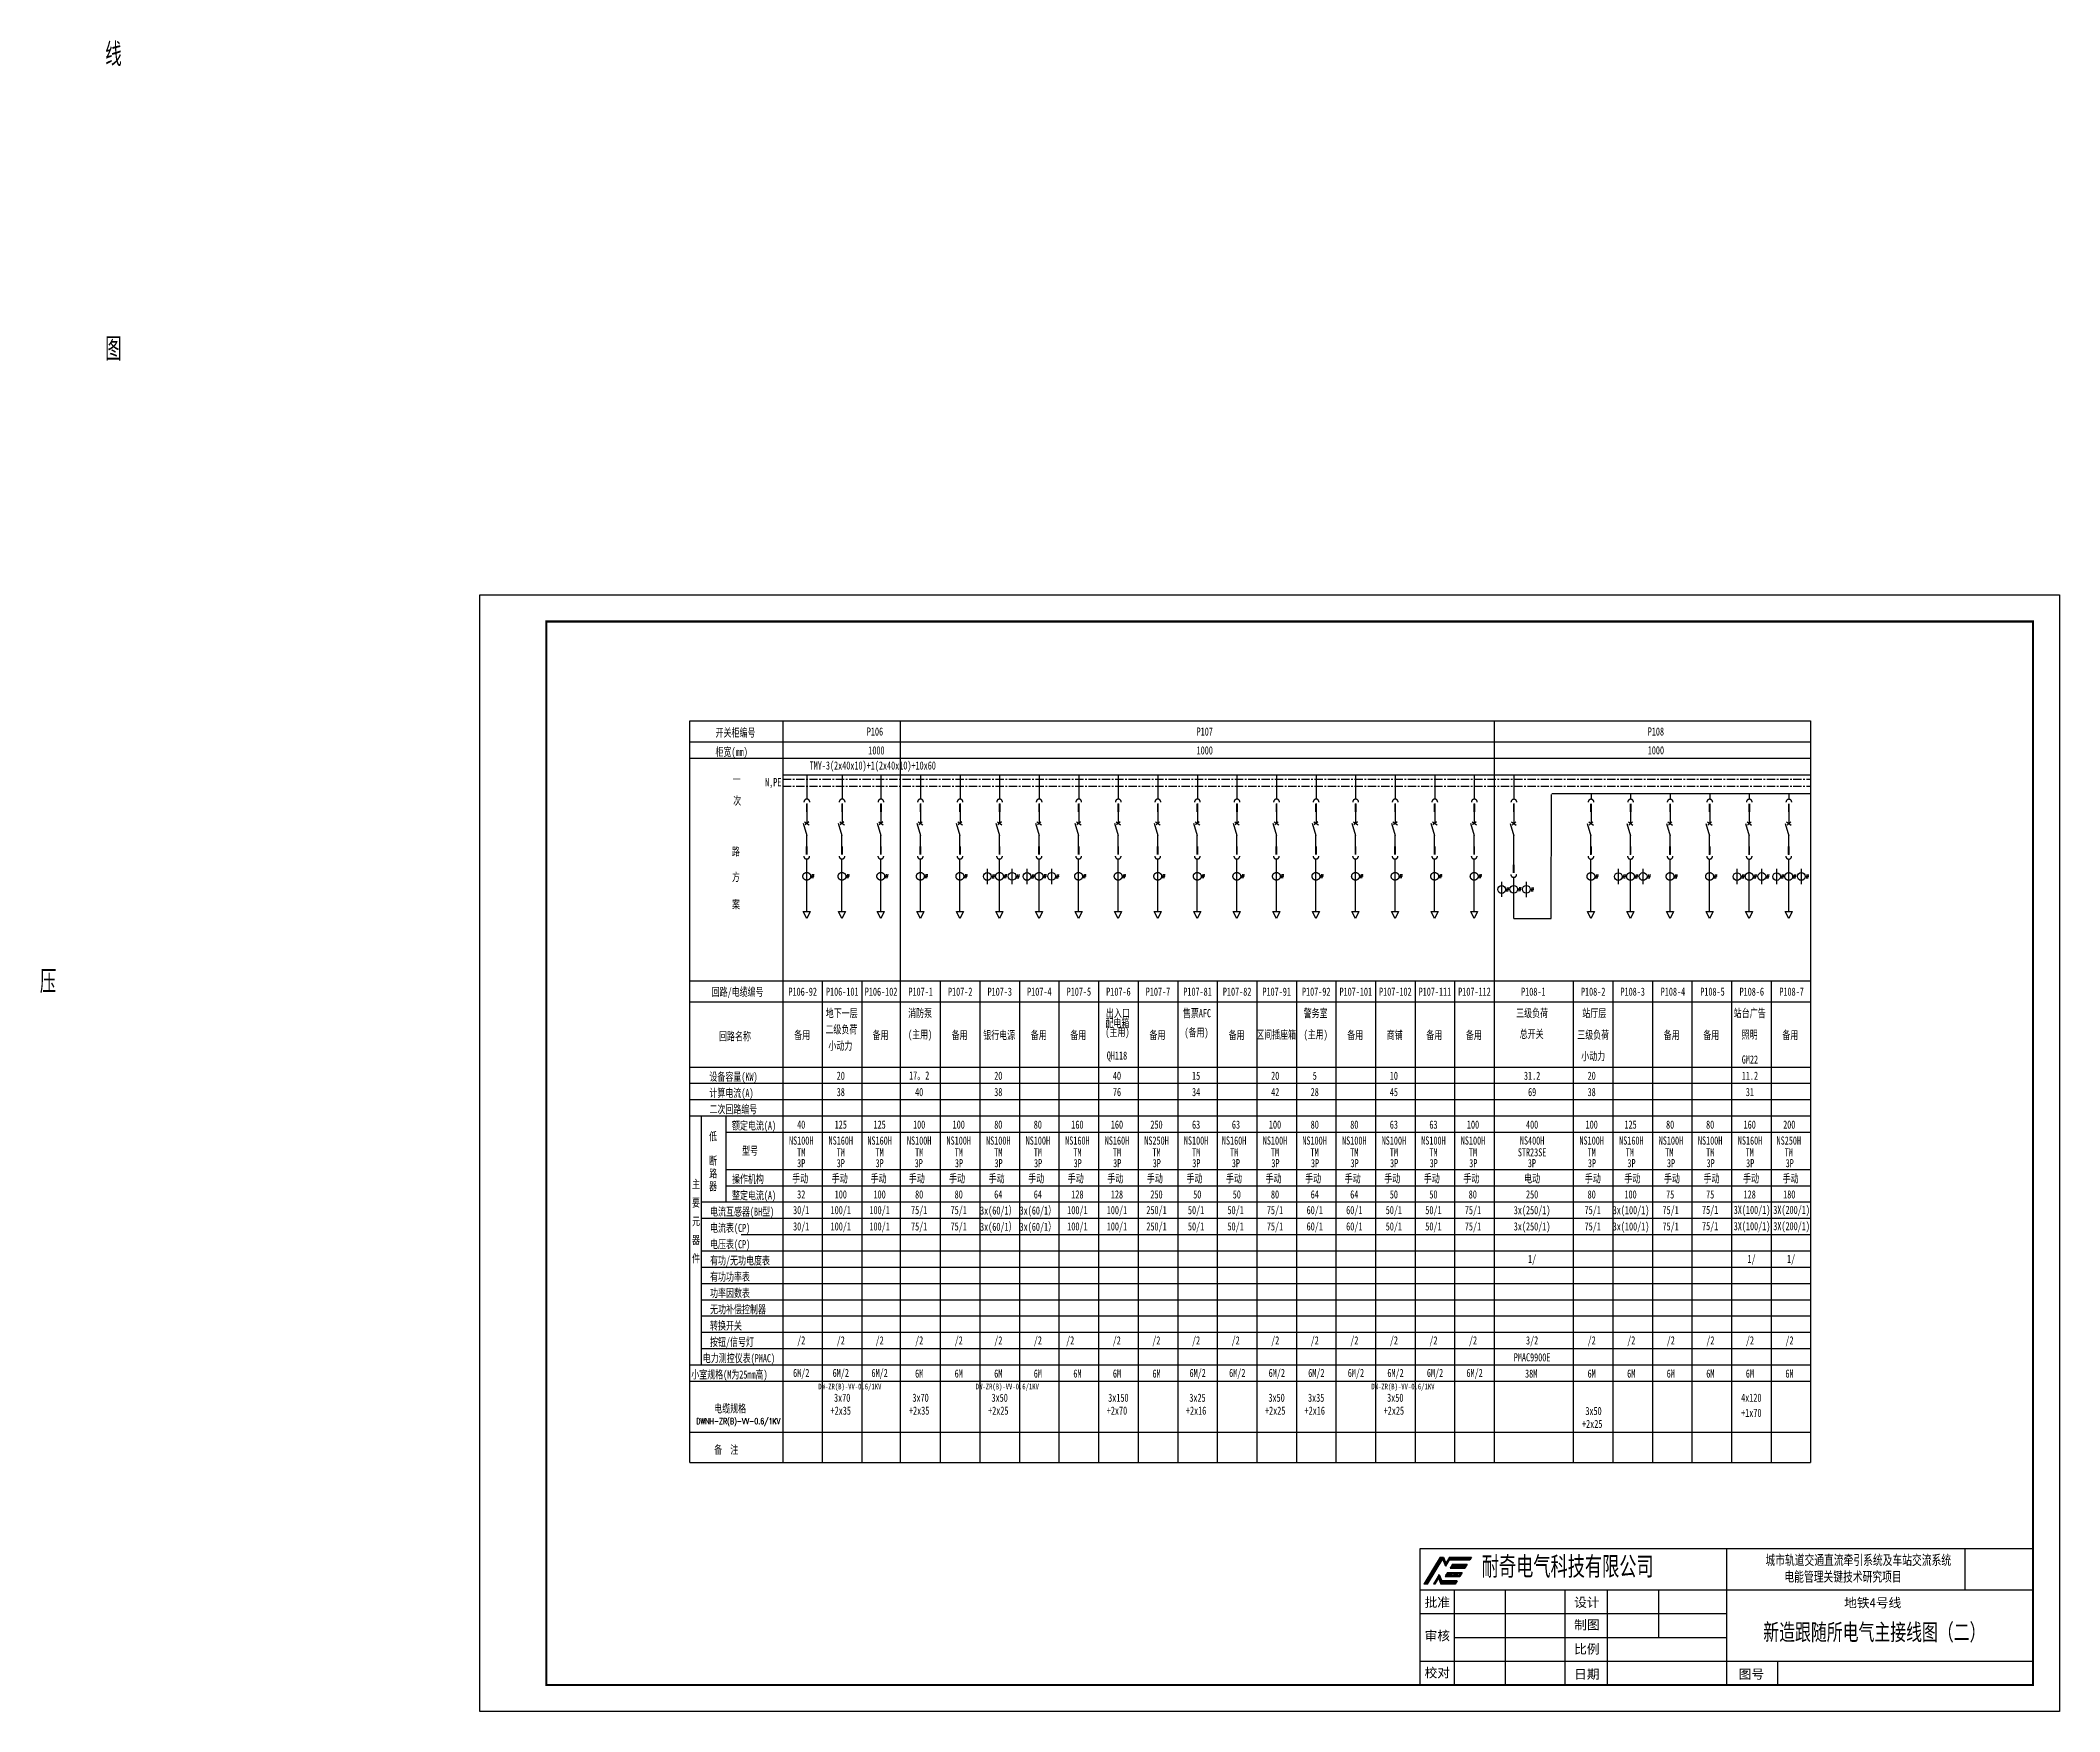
# Model space of a CAD drawing. Extents: x 685927 to 716298, y -134938 to -109796.
import ezdxf
from ezdxf.enums import TextEntityAlignment as Align

# ---------------------------------------------------------------- set-up
doc = ezdxf.new("R2010")
doc.units = 0
doc.header["$LTSCALE"] = 100
doc.header["$MEASUREMENT"] = 0
for name, pattern in [('ACAD_ISO03W100', [30, 12, -18]), ('CENTER', [2, 1.25, -0.25, 0.25, -0.25]), ('CONTINOUS', [2.5, 1.25, 0.25, 0.25, 0.25, 0.25, 0.25])]:
    doc.linetypes.add(name, pattern=pattern)
doc.layers.get('0').update_dxf_attribs({"color": 3, "linetype": 'CONTINUOUS'})
for name, color, linetype in [('01', 7, 'CONTINUOUS'), ('02', 1, 'CONTINUOUS'), ('1', 7, 'ACAD_ISO03W100'), ('11', 1, 'CONTINUOUS'), ('图框', 4, 'CONTINUOUS'), ('文字', 7, 'CONTINUOUS'), ('标注', 7, 'CONTINUOUS'), ('预埋件', 7, 'CONTINUOUS')]:
    doc.layers.add(name, color=color, linetype=linetype)
doc.styles.add('FSDBHZ', font='TXT.SHX', dxfattribs={"width": 0.707, "bigfont": 'HZFS.SHX'})
doc.styles.add('HT', font='simhei.ttf')
doc.styles.get("Standard").update_dxf_attribs({"font": 'COMPLEX', "width": 0.666667, "bigfont": 'DXT'})
doc.styles.add('WEN', font='', dxfattribs={"width": 0.7})
doc.styles.get('WEN').set_extended_font_data('SimSun')
pattern_1 = [(45, (965297.757, -248823.082), (-26.60573, 26.60573), [])]

# ---------------------------------------------------------------- blocks, each defined once
blk = doc.blocks.new('A$C2CEF627B')
at = {"layer": '11', "style": 'FSDBHZ', "width": 0.65}
blk.add_text('DWNH-ZR(B)-VV-0.6/1KV', height=250, dxfattribs=at).set_placement((1639, 125), align=Align.MIDDLE)
blk = doc.blocks.new('图框')
at = {"layer": '图框'}
h = blk.add_hatch(dxfattribs=at)
h.set_pattern_fill('ANSI31', color=5, scale=11.850767)
h.set_pattern_definition(pattern_1)
h.paths.add_polyline_path([(1013864, -235026), (1013937, -234905), (1013353, -234905), (1013257, -234665), (1013039, -235026), (1013091, -235026), (1013227, -234800), (1013318, -235026)], flags=17)
h.paths.add_polyline_path([(1012684, -235026), (1012807, -235026), (1013380, -234075), (1013493, -234358), (1013636, -234122), (1014409, -234122), (1014474, -234014), (1013649, -234014), (1013511, -234242), (1013420, -234014), (1013294, -234014)])
h = blk.add_hatch(dxfattribs=at)
h.set_pattern_fill('ANSI31', color=256, scale=11.850767)
h.set_pattern_definition(pattern_1)
h.paths.add_polyline_path([(1014312, -234282), (1013758, -234282), (1013666, -234434), (1014220, -234434)])
h.paths.add_polyline_path([(1014121, -234599), (1013567, -234599), (1013483, -234738), (1014037, -234738)])
h = blk.add_hatch(dxfattribs=at)
h.set_pattern_fill('ANSI31', color=3, scale=11.850767)
h.set_pattern_definition(pattern_1)
h.paths.add_polyline_path([(1013758, -234282), (1013666, -234434), (1014220, -234434), (1014312, -234282)])
h.paths.add_polyline_path([(1013567, -234599), (1013483, -234738), (1014037, -234738), (1014121, -234599)])
for p, q in [((1012536, -233704), (1012536, -238826)), ((1024062, -233704), (1024062, -238826)), ((1033026, -233704), (1033026, -235240)), ((1035587, -238826), (1035587, -233704)), ((1013294, -234014), (1012684, -235026)), ((1013380, -234075), (1012807, -235026)), ((1013294, -234014), (1013417, -234014)), ((1013380, -234075), (1013493, -234358)), ((1013420, -234014), (1013511, -234242)), ((1013567, -234599), (1013483, -234738)), ((1013636, -234122), (1013493, -234358)), ((1013649, -234014), (1013511, -234242)), ((1013567, -234599), (1014121, -234599)), ((1013636, -234122), (1014409, -234122)), ((1013649, -234014), (1014474, -234014)), ((1013758, -234282), (1013666, -234434)), ((1013666, -234434), (1014220, -234434)), ((1013758, -234282), (1014312, -234282)), ((1014121, -234599), (1014037, -234738)), ((1014312, -234282), (1014220, -234434)), ((1014474, -234014), (1014409, -234122)), ((1012536, -235240), (1024062, -235240)), ((1012807, -235026), (1012684, -235026)), ((1013257, -234665), (1013039, -235026)), ((1013091, -235026), (1013039, -235026)), ((1013227, -234800), (1013091, -235026)), ((1013227, -234800), (1013318, -235026)), ((1013257, -234665), (1013353, -234905)), ((1013864, -235026), (1013318, -235026)), ((1013937, -234905), (1013353, -234905)), ((1013483, -234738), (1014037, -234738)), ((1013817, -235240), (1013817, -238826)), ((1013937, -234905), (1013864, -235026)), ((1015737, -235240), (1015737, -238826)), ((1017985, -235240), (1017985, -237033)), ((1019579, -235240), (1019579, -238826)), ((1021500, -235240), (1021500, -237033)), ((1024062, -235240), (1035587, -235240)), ((1012536, -236137), (1024062, -236137)), ((1013817, -237033), (1024062, -237033)), ((1024062, -237033), (1024062, -237033)), ((1012536, -237930), (1024062, -237930)), ((1024062, -237930), (1035587, -237930)), ((1025982, -237930), (1025982, -238826)), ((1012536, -238826), (1035587, -238826))]:
    blk.add_line(p, q, dxfattribs=at)
at = {"layer": '图框', "lineweight": 30}
for p, q in [((1035587, -233704), (1012536, -233704)), ((1012536, -233704), (1012536, -238826))]:
    blk.add_line(p, q, dxfattribs=at)
at = {"layer": '图框', "linetype": 'CONTINOUS'}
for p, q in [((1017985, -237033), (1017985, -238826)), ((1021500, -238826), (1021500, -238826))]:
    blk.add_line(p, q, dxfattribs=at)
at = {"layer": '图框', "color": 0, "ltscale": 0.2, "style": 'HT'}
for s, p in [('批准', (1012711, -235889)), ('设计', (1018334, -235889)), ('地铁4号线', (1028485, -235907)), ('审核', (1012711, -237145)), ('制图', (1018334, -236736)), ('比例', (1018334, -237647)), ('校对', (1012711, -238539)), ('日期', (1018334, -238589)), ('图号', (1024520, -238589))]:
    blk.add_text(s, height=350, dxfattribs=at).set_placement(p)
at = {"layer": '图框', "color": 0, "insert": (1014858, -234002), "char_height": 711.05, "attachment_point": 1}
blk.add_mtext_dynamic_manual_height_columns('{\\fSimSun|b0|i0|c134|p2;耐奇电气科技有限公司}', width=8427.24, gutter_width=12.5, heights=[0], dxfattribs=at)

msp = doc.modelspace()

# ---------------------------------------------------------------- linework, layer by layer
at = {"const_width": 18.3, "elevation": -898}
for points in [[(712553, -120848), (697093, -120848)], [(708656, -121129), (712553, -121129)]]:
    msp.add_lwpolyline(points, dxfattribs=at)
at = {"layer": '01'}
for p, q in [((695696, -131191), (695696, -120035)), ((695696, -120035), (712553, -120035)), ((697093, -120035), (697093, -131191)), ((698857, -120035), (698857, -131191)), ((707793, -120035), (707793, -131191)), ((707793, -120035), (707793, -131191)), ((712553, -120035), (712553, -131191)), ((695696, -131191), (712553, -131191))]:
    msp.add_line(p, q, dxfattribs=at)
at = {"layer": '01', "color": 3, "linetype": 'CENTER'}
for p, q in [((697093, -120911, -898), (712553, -120911, -898)), ((697093, -121016, -898), (712553, -121016, -898))]:
    msp.add_line(p, q, dxfattribs=at)
at = {"layer": '02'}
for p, q in [((695696, -120350), (712553, -120350)), ((695696, -120595), (712553, -120595)), ((700172, -122488, -898), (700172, -122257, -898)), ((700283, -122373, -898), (700229, -122373, -898)), ((700254, -122344, -898), (700241, -122404, -898)), ((700274, -122344, -898), (700261, -122404, -898)), ((700545, -122488, -898), (700545, -122258, -898)), ((700656, -122374, -898), (700601, -122374, -898)), ((700626, -122345, -898), (700613, -122404, -898)), ((700647, -122345, -898), (700633, -122404, -898)), ((700767, -122488, -898), (700767, -122257, -898)), ((700878, -122373, -898), (700824, -122373, -898)), ((700849, -122344, -898), (700836, -122404, -898)), ((700869, -122344, -898), (700856, -122404, -898)), ((701140, -122488, -898), (701140, -122258, -898)), ((701251, -122374, -898), (701196, -122374, -898)), ((701221, -122345, -898), (701208, -122404, -898)), ((701242, -122345, -898), (701228, -122404, -898)), ((709663, -122490, -1796), (709663, -122259, -1796)), ((709774, -122375, -1796), (709719, -122375, -1796)), ((709745, -122346, -1796), (709731, -122406, -1796)), ((709765, -122346, -1796), (709752, -122406, -1796)), ((710035, -122490, -1796), (710035, -122259, -1796)), ((710147, -122375, -1796), (710092, -122375, -1796)), ((710117, -122346, -1796), (710104, -122406, -1796)), ((710138, -122346, -1796), (710124, -122406, -1796)), ((711448, -122490, -1796), (711448, -122259, -1796)), ((711559, -122375, -1796), (711504, -122375, -1796)), ((711530, -122346, -1796), (711516, -122406, -1796)), ((711550, -122346, -1796), (711537, -122406, -1796)), ((711820, -122490, -1796), (711820, -122259, -1796)), ((711932, -122375, -1796), (711877, -122375, -1796)), ((711902, -122346, -1796), (711889, -122406, -1796)), ((711923, -122346, -1796), (711909, -122406, -1796)), ((712043, -122490, -1796), (712043, -122259, -1796)), ((712154, -122375, -1796), (712099, -122375, -1796)), ((712125, -122346, -1796), (712111, -122406, -1796)), ((712145, -122346, -1796), (712132, -122406, -1796)), ((712415, -122490, -1796), (712415, -122259, -1796)), ((712527, -122375, -1796), (712472, -122375, -1796)), ((712497, -122346, -1796), (712484, -122406, -1796)), ((712518, -122346, -1796), (712504, -122406, -1796)), ((700172, -122488, -898), (700172, -122431, -898)), ((700767, -122488, -898), (700767, -122431, -898)), ((707907, -122683, -1796), (707907, -122453, -1796)), ((708019, -122569, -1796), (707964, -122569, -1796)), ((707989, -122539, -1796), (707976, -122599, -1796)), ((708009, -122539, -1796), (707996, -122599, -1796)), ((708201, -122566, -1796), (708146, -122566, -1796)), ((708172, -122536, -1796), (708158, -122596, -1796)), ((708192, -122536, -1796), (708179, -122596, -1796)), ((708280, -122684, -1796), (708280, -122453, -1796)), ((708391, -122569, -1796), (708336, -122569, -1796)), ((708361, -122540, -1796), (708348, -122599, -1796)), ((708382, -122540, -1796), (708369, -122599, -1796)), ((695696, -123946), (712553, -123946)), ((697688, -123946), (697688, -131191)), ((698283, -123946), (698283, -131191)), ((699463, -123946), (699463, -131191)), ((700058, -123946), (700058, -131191)), ((700653, -123946), (700653, -131191)), ((701248, -123946), (701248, -131191)), ((701843, -123946), (701843, -131191)), ((702438, -123946), (702438, -131191)), ((703033, -123946), (703033, -131191)), ((703628, -123946), (703628, -131191)), ((704223, -123946), (704223, -131191)), ((704818, -123946), (704818, -131191)), ((705413, -123946), (705413, -131191)), ((706008, -123946), (706008, -131191)), ((706603, -123946), (706603, -131191)), ((707198, -123946), (707198, -131191)), ((708983, -123946), (708983, -131191)), ((709578, -123946), (709578, -131191)), ((710173, -123946), (710173, -131191)), ((710768, -123946), (710768, -131191)), ((711363, -123946), (711363, -131191)), ((711958, -123946), (711958, -131191)), ((695696, -124261), (712553, -124261)), ((695696, -125241), (712553, -125241)), ((695696, -125486), (712553, -125486)), ((695696, -125731), (712553, -125731)), ((695696, -125976), (712553, -125976)), ((696238, -126221), (712553, -126221)), ((696238, -126781), (712553, -126781)), ((696238, -127026), (712553, -127026)), ((695871, -127271), (712553, -127271)), ((695871, -127516), (712553, -127516)), ((696466, -127761), (712553, -127761)), ((695871, -128006), (712553, -128006)), ((695871, -128251), (712553, -128251)), ((695871, -128496), (712553, -128496)), ((695871, -128741), (712553, -128741)), ((695871, -128986), (712553, -128986)), ((695871, -129231), (712553, -129231)), ((695871, -129476), (712553, -129476)), ((695696, -129721), (712553, -129721)), ((695696, -129966), (712553, -129966)), ((695696, -130736), (712553, -130736))]:
    msp.add_line(p, q, dxfattribs=at)
at = {"layer": '02', "color": 1}
msp.add_line((708088, -123007, -897), (708653, -123007, -795), dxfattribs=at)
at = {"layer": '02'}
for centre in [(700171, -122374, -898), (700543, -122372, -898), (700766, -122374, -898), (701138, -122372, -898), (709661, -122376, -1796), (710034, -122374, -1796), (711446, -122376, -1796), (711819, -122374, -1796), (712041, -122376, -1796), (712414, -122374, -1796), (707906, -122570, -1796), (708088, -122567, -1796), (708278, -122567, -1796)]:
    msp.add_circle(centre, 58.2, dxfattribs=at)
at = {"layer": '1'}
for p, q in [((697456, -120839), (697456, -121212)), ((697986, -120839), (697986, -121212)), ((698570, -120839), (698570, -121212)), ((699165, -120839), (699165, -121212)), ((699760, -120839), (699760, -121212)), ((700355, -120839), (700355, -121212)), ((700950, -120839), (700950, -121212)), ((701545, -120839), (701545, -121212)), ((702140, -120839), (702140, -121212)), ((702735, -120839), (702735, -121212)), ((703330, -120839), (703330, -121212)), ((703925, -120839), (703925, -121212)), ((704520, -120839), (704520, -121212)), ((705115, -120839), (705115, -121212)), ((705710, -120839), (705710, -121212)), ((706305, -120839), (706305, -121212)), ((706900, -120839), (706900, -121212)), ((707495, -120839), (707495, -121212)), ((708090, -120841, -898), (708090, -121213, -898)), ((709251, -121129, -898), (709251, -121213, -898)), ((709846, -121129, -898), (709846, -121213, -898)), ((710441, -121129, -898), (710441, -121213, -898)), ((711036, -121129, -898), (711036, -121213, -898)), ((711631, -121129, -898), (711631, -121213, -898)), ((712226, -121129, -898), (712226, -121213, -898)), ((697456, -121277), (697456, -121387)), ((697456, -121328), (697456, -121575)), ((697456, -121328), (697456, -121575)), ((697986, -121277), (697986, -121387)), ((697986, -121328), (697986, -121575)), ((697986, -121328), (697986, -121575)), ((698570, -121277), (698570, -121387)), ((698570, -121328), (698570, -121575)), ((698570, -121328), (698570, -121575)), ((699165, -121277), (699165, -121387)), ((699165, -121328), (699165, -121575)), ((699165, -121328), (699165, -121575)), ((699760, -121277), (699760, -121387)), ((699760, -121328), (699760, -121575)), ((699760, -121328), (699760, -121575)), ((700355, -121277), (700355, -121387)), ((700355, -121328), (700355, -121575)), ((700355, -121328), (700355, -121575)), ((700950, -121277), (700950, -121387)), ((700950, -121328), (700950, -121575)), ((700950, -121328), (700950, -121575)), ((701545, -121277), (701545, -121387)), ((701545, -121328), (701545, -121575)), ((701545, -121328), (701545, -121575)), ((702140, -121277), (702140, -121387)), ((702140, -121328), (702140, -121575)), ((702140, -121328), (702140, -121575)), ((702735, -121277), (702735, -121387)), ((702735, -121328), (702735, -121575)), ((702735, -121328), (702735, -121575)), ((703330, -121277), (703330, -121387)), ((703330, -121328), (703330, -121575)), ((703330, -121328), (703330, -121575)), ((703925, -121277), (703925, -121387)), ((703925, -121328), (703925, -121575)), ((703925, -121328), (703925, -121575)), ((704520, -121277), (704520, -121387)), ((704520, -121328), (704520, -121575)), ((704520, -121328), (704520, -121575)), ((705115, -121277), (705115, -121387)), ((705115, -121328), (705115, -121575)), ((705115, -121328), (705115, -121575)), ((705710, -121277), (705710, -121387)), ((705710, -121328), (705710, -121575)), ((705710, -121328), (705710, -121575)), ((706305, -121277), (706305, -121387)), ((706305, -121328), (706305, -121575)), ((706305, -121328), (706305, -121575)), ((706900, -121277), (706900, -121387)), ((706900, -121328), (706900, -121575)), ((706900, -121328), (706900, -121575)), ((707495, -121277), (707495, -121387)), ((707495, -121328), (707495, -121575)), ((707495, -121328), (707495, -121575)), ((708090, -121279, -898), (708090, -121388, -898)), ((708090, -121330, -898), (708090, -121577, -898)), ((708090, -121330, -898), (708090, -121577, -898)), ((709251, -121330, -898), (709251, -121577, -898)), ((709251, -121330, -898), (709251, -121577, -898)), ((709846, -121330, -898), (709846, -121577, -898)), ((709846, -121330, -898), (709846, -121577, -898)), ((710441, -121330, -898), (710441, -121577, -898)), ((710441, -121330, -898), (710441, -121577, -898)), ((711036, -121330, -898), (711036, -121577, -898)), ((711036, -121330, -898), (711036, -121577, -898)), ((711631, -121330, -898), (711631, -121577, -898)), ((711631, -121330, -898), (711631, -121577, -898)), ((712226, -121330, -898), (712226, -121577, -898)), ((712226, -121330, -898), (712226, -121577, -898)), ((697399, -121574), (697454, -121760)), ((697422, -121552), (697490, -121599)), ((697483, -121552), (697429, -121599)), ((697454, -122024), (697454, -121760)), ((697929, -121574), (697984, -121760)), ((697952, -121552), (698020, -121599)), ((698013, -121552), (697959, -121599)), ((697984, -122024), (697984, -121760)), ((698513, -121574), (698568, -121760)), ((698536, -121552), (698605, -121599)), ((698597, -121552), (698543, -121599)), ((698568, -122024), (698568, -121760)), ((699108, -121574), (699163, -121760)), ((699131, -121552), (699200, -121599)), ((699192, -121552), (699138, -121599)), ((699163, -122024), (699163, -121760)), ((699703, -121574), (699758, -121760)), ((699726, -121552), (699795, -121599)), ((699787, -121552), (699733, -121599)), ((699758, -122024), (699758, -121760)), ((700298, -121574), (700353, -121760)), ((700321, -121552), (700390, -121599)), ((700382, -121552), (700328, -121599)), ((700353, -122024), (700353, -121760)), ((700893, -121574), (700948, -121760)), ((700916, -121552), (700985, -121599)), ((700977, -121552), (700923, -121599)), ((700948, -122024), (700948, -121760)), ((701488, -121574), (701543, -121760)), ((701511, -121552), (701580, -121599)), ((701572, -121552), (701518, -121599)), ((701543, -122024), (701543, -121760)), ((702083, -121574), (702138, -121760)), ((702106, -121552), (702175, -121599)), ((702167, -121552), (702113, -121599)), ((702138, -122024), (702138, -121760)), ((702678, -121574), (702733, -121760)), ((702701, -121552), (702770, -121599)), ((702762, -121552), (702708, -121599)), ((702733, -122024), (702733, -121760)), ((703273, -121574), (703328, -121760)), ((703296, -121552), (703365, -121599)), ((703357, -121552), (703303, -121599)), ((703328, -122024), (703328, -121760)), ((703868, -121574), (703923, -121760)), ((703891, -121552), (703960, -121599)), ((703952, -121552), (703898, -121599)), ((703923, -122024), (703923, -121760)), ((704463, -121574), (704518, -121760)), ((704486, -121552), (704555, -121599)), ((704547, -121552), (704493, -121599)), ((704518, -122024), (704518, -121760)), ((705058, -121574), (705113, -121760)), ((705081, -121552), (705150, -121599)), ((705142, -121552), (705088, -121599)), ((705113, -122024), (705113, -121760)), ((705653, -121574), (705708, -121760)), ((705676, -121552), (705745, -121599)), ((705737, -121552), (705683, -121599)), ((705708, -122024), (705708, -121760)), ((706248, -121574), (706303, -121760)), ((706271, -121552), (706340, -121599)), ((706332, -121552), (706278, -121599)), ((706303, -122024), (706303, -121760)), ((706843, -121574), (706898, -121760)), ((706866, -121552), (706935, -121599)), ((706927, -121552), (706873, -121599)), ((706898, -122024), (706898, -121760)), ((707438, -121574), (707493, -121760)), ((707461, -121552), (707530, -121599)), ((707522, -121552), (707468, -121599)), ((707493, -122024), (707493, -121760)), ((708033, -121575, -898), (708088, -121762, -898)), ((708056, -121554, -898), (708125, -121601, -898)), ((708117, -121554, -898), (708063, -121601, -898)), ((708088, -122298, -898), (708088, -121762, -898)), ((709194, -121575, -898), (709249, -121762, -898)), ((709217, -121554, -898), (709285, -121601, -898)), ((709278, -121554, -898), (709224, -121601, -898)), ((709249, -122000, -898), (709249, -121762, -898)), ((709789, -121575, -898), (709844, -121762, -898)), ((709812, -121554, -898), (709880, -121601, -898)), ((709873, -121554, -898), (709819, -121601, -898)), ((709844, -122000, -898), (709844, -121762, -898)), ((710384, -121575, -898), (710439, -121762, -898)), ((710407, -121554, -898), (710475, -121601, -898)), ((710468, -121554, -898), (710414, -121601, -898)), ((710439, -122000, -898), (710439, -121762, -898)), ((710979, -121575, -898), (711034, -121762, -898)), ((711002, -121554, -898), (711070, -121601, -898)), ((711063, -121554, -898), (711009, -121601, -898)), ((711034, -122000, -898), (711034, -121762, -898)), ((711574, -121575, -898), (711629, -121762, -898)), ((711597, -121554, -898), (711665, -121601, -898)), ((711658, -121554, -898), (711604, -121601, -898)), ((711629, -122000, -898), (711629, -121762, -898)), ((712169, -121575, -898), (712224, -121762, -898)), ((712192, -121554, -898), (712260, -121601, -898)), ((712253, -121554, -898), (712199, -121601, -898)), ((712224, -122000, -898), (712224, -121762, -898)), ((697454, -122045), (697454, -121936)), ((697984, -122045), (697984, -121936)), ((698568, -122045), (698568, -121936)), ((699163, -122045), (699163, -121936)), ((699758, -122045), (699758, -121936)), ((700353, -122045), (700353, -121936)), ((700948, -122045), (700948, -121936)), ((701543, -122045), (701543, -121936)), ((702138, -122045), (702138, -121936)), ((702733, -122045), (702733, -121936)), ((703328, -122045), (703328, -121936)), ((703923, -122045), (703923, -121936)), ((704518, -122045), (704518, -121936)), ((705113, -122045), (705113, -121936)), ((705708, -122045), (705708, -121936)), ((706303, -122045), (706303, -121936)), ((706898, -122045), (706898, -121936)), ((707493, -122045), (707493, -121936)), ((709249, -122047, -898), (709249, -121937, -898)), ((709844, -122047, -898), (709844, -121937, -898)), ((710439, -122047, -898), (710439, -121937, -898)), ((711034, -122047, -898), (711034, -121937, -898)), ((711629, -122047, -898), (711629, -121937, -898)), ((712224, -122047, -898), (712224, -121937, -898)), ((697454, -122901), (697454, -122111)), ((697567, -122370), (697512, -122370)), ((697537, -122341), (697524, -122401)), ((697558, -122341), (697544, -122401)), ((697984, -122901), (697984, -122111)), ((698097, -122370), (698042, -122370)), ((698067, -122341), (698054, -122401)), ((698088, -122341), (698074, -122401)), ((698568, -122901), (698568, -122111)), ((698681, -122370), (698626, -122370)), ((698651, -122341), (698638, -122401)), ((698672, -122341), (698658, -122401)), ((699163, -122901), (699163, -122111)), ((699276, -122370), (699221, -122370)), ((699246, -122341), (699233, -122401)), ((699267, -122341), (699253, -122401)), ((699758, -122901), (699758, -122111)), ((699871, -122370), (699816, -122370)), ((699841, -122341), (699828, -122401)), ((699862, -122341), (699848, -122401)), ((700353, -122901), (700353, -122111)), ((700466, -122370), (700411, -122370)), ((700436, -122341), (700423, -122401)), ((700457, -122341), (700443, -122401)), ((700948, -122901), (700948, -122111)), ((701061, -122370), (701006, -122370)), ((701031, -122341), (701018, -122401)), ((701052, -122341), (701038, -122401)), ((701543, -122901), (701543, -122111)), ((701656, -122370), (701601, -122370)), ((701626, -122341), (701613, -122401)), ((701647, -122341), (701633, -122401)), ((702138, -122901), (702138, -122111)), ((702251, -122370), (702196, -122370)), ((702221, -122341), (702208, -122401)), ((702242, -122341), (702228, -122401)), ((702733, -122901), (702733, -122111)), ((702846, -122370), (702791, -122370)), ((702816, -122341), (702803, -122401)), ((702837, -122341), (702823, -122401)), ((703328, -122901), (703328, -122111)), ((703441, -122370), (703386, -122370)), ((703411, -122341), (703398, -122401)), ((703432, -122341), (703418, -122401)), ((703923, -122901), (703923, -122111)), ((704036, -122370), (703981, -122370)), ((704006, -122341), (703993, -122401)), ((704027, -122341), (704013, -122401)), ((704518, -122901), (704518, -122111)), ((704631, -122370), (704576, -122370)), ((704601, -122341), (704588, -122401)), ((704622, -122341), (704608, -122401)), ((705113, -122901), (705113, -122111)), ((705226, -122370), (705171, -122370)), ((705196, -122341), (705183, -122401)), ((705217, -122341), (705203, -122401)), ((705708, -122901), (705708, -122111)), ((705821, -122370), (705766, -122370)), ((705791, -122341), (705778, -122401)), ((705812, -122341), (705798, -122401)), ((706303, -122901), (706303, -122111)), ((706416, -122370), (706361, -122370)), ((706386, -122341), (706373, -122401)), ((706407, -122341), (706393, -122401)), ((706898, -122901), (706898, -122111)), ((707011, -122370), (706956, -122370)), ((706981, -122341), (706968, -122401)), ((707002, -122341), (706988, -122401)), ((707493, -122901), (707493, -122111)), ((707606, -122370), (707551, -122370)), ((707576, -122341), (707563, -122401)), ((707597, -122341), (707583, -122401)), ((708088, -122292, -898), (708088, -122112, -898)), ((708088, -122321, -898), (708088, -122212, -898)), ((708088, -122903, -898), (708088, -122387, -898)), ((708088, -123007, -898), (708088, -122387, -898)), ((709249, -122903, -898), (709249, -122112, -898)), ((709362, -122372, -898), (709307, -122372, -898)), ((709332, -122343, -898), (709319, -122403, -898)), ((709353, -122343, -898), (709339, -122403, -898)), ((709844, -122903, -898), (709844, -122112, -898)), ((709957, -122372, -898), (709902, -122372, -898)), ((709927, -122343, -898), (709914, -122403, -898)), ((709948, -122343, -898), (709934, -122403, -898)), ((710439, -122903, -898), (710439, -122112, -898)), ((710552, -122372, -898), (710497, -122372, -898)), ((710522, -122343, -898), (710509, -122403, -898)), ((710543, -122343, -898), (710529, -122403, -898)), ((711034, -122903, -898), (711034, -122112, -898)), ((711147, -122372, -898), (711092, -122372, -898)), ((711117, -122343, -898), (711104, -122403, -898)), ((711138, -122343, -898), (711124, -122403, -898)), ((711629, -122903, -898), (711629, -122112, -898)), ((711742, -122372, -898), (711687, -122372, -898)), ((711712, -122343, -898), (711699, -122403, -898)), ((711733, -122343, -898), (711719, -122403, -898)), ((712224, -122903, -898), (712224, -122112, -898)), ((712337, -122372, -898), (712282, -122372, -898)), ((712307, -122343, -898), (712294, -122403, -898)), ((712328, -122343, -898), (712314, -122403, -898)), ((697401, -122901), (697506, -122901)), ((697454, -123006), (697401, -122901)), ((697506, -122901), (697454, -123006)), ((697984, -123006), (697931, -122901)), ((697931, -122901), (698036, -122901)), ((698036, -122901), (697984, -123006)), ((698568, -123006), (698515, -122901)), ((698515, -122901), (698620, -122901)), ((698620, -122901), (698568, -123006)), ((699110, -122901), (699215, -122901)), ((699163, -123006), (699110, -122901)), ((699215, -122901), (699163, -123006)), ((699758, -123006), (699705, -122901)), ((699705, -122901), (699810, -122901)), ((699810, -122901), (699758, -123006)), ((700300, -122901), (700405, -122901)), ((700353, -123006), (700300, -122901)), ((700405, -122901), (700353, -123006)), ((700948, -123006), (700895, -122901)), ((700895, -122901), (701000, -122901)), ((701000, -122901), (700948, -123006)), ((701543, -123006), (701490, -122901)), ((701490, -122901), (701595, -122901)), ((701595, -122901), (701543, -123006)), ((702138, -123006), (702085, -122901)), ((702085, -122901), (702190, -122901)), ((702190, -122901), (702138, -123006)), ((702733, -123006), (702680, -122901)), ((702680, -122901), (702785, -122901)), ((702785, -122901), (702733, -123006)), ((703328, -123006), (703275, -122901)), ((703275, -122901), (703380, -122901)), ((703380, -122901), (703328, -123006)), ((703923, -123006), (703870, -122901)), ((703870, -122901), (703975, -122901)), ((703975, -122901), (703923, -123006)), ((704518, -123006), (704465, -122901)), ((704465, -122901), (704570, -122901)), ((704570, -122901), (704518, -123006)), ((705113, -123006), (705060, -122901)), ((705060, -122901), (705165, -122901)), ((705165, -122901), (705113, -123006)), ((705708, -123006), (705655, -122901)), ((705655, -122901), (705760, -122901)), ((705760, -122901), (705708, -123006)), ((706303, -123006), (706250, -122901)), ((706250, -122901), (706355, -122901)), ((706355, -122901), (706303, -123006)), ((706898, -123006), (706845, -122901)), ((706845, -122901), (706950, -122901)), ((706950, -122901), (706898, -123006)), ((707493, -123006), (707440, -122901)), ((707440, -122901), (707545, -122901)), ((707545, -122901), (707493, -123006)), ((709196, -122903, -898), (709301, -122903, -898)), ((709249, -123007, -898), (709196, -122903, -898)), ((709301, -122903, -898), (709249, -123007, -898)), ((709791, -122903, -898), (709896, -122903, -898)), ((709844, -123007, -898), (709791, -122903, -898)), ((709896, -122903, -898), (709844, -123007, -898)), ((710439, -123007, -898), (710386, -122903, -898)), ((710386, -122903, -898), (710491, -122903, -898)), ((710491, -122903, -898), (710439, -123007, -898)), ((711034, -123007, -898), (710981, -122903, -898)), ((710981, -122903, -898), (711086, -122903, -898)), ((711086, -122903, -898), (711034, -123007, -898)), ((711576, -122903, -898), (711681, -122903, -898)), ((711629, -123007, -898), (711576, -122903, -898)), ((711681, -122903, -898), (711629, -123007, -898)), ((712171, -122903, -898), (712276, -122903, -898)), ((712224, -123007, -898), (712171, -122903, -898)), ((712276, -122903, -898), (712224, -123007, -898))]:
    msp.add_line(p, q, dxfattribs=at)
at = {"layer": '1', "linetype": 'Continuous'}
msp.add_line((708653, -123007, -898), (708656, -121143, -898), dxfattribs=at)
at = {"layer": '1', "const_width": 28.3}
for points in [[(697456, -121277), (697456, -121403)], [(697986, -121277), (697986, -121403)], [(698570, -121277), (698570, -121403)], [(699165, -121277), (699165, -121403)], [(699760, -121277), (699760, -121403)], [(700355, -121277), (700355, -121403)], [(700950, -121277), (700950, -121403)], [(701545, -121277), (701545, -121403)], [(702140, -121277), (702140, -121403)], [(702735, -121277), (702735, -121403)], [(703330, -121277), (703330, -121403)], [(703925, -121277), (703925, -121403)], [(704520, -121277), (704520, -121403)], [(705115, -121277), (705115, -121403)], [(705710, -121277), (705710, -121403)], [(706305, -121277), (706305, -121403)], [(706900, -121277), (706900, -121403)], [(707495, -121277), (707495, -121403)], [(697454, -121919), (697454, -122045)], [(697984, -121919), (697984, -122045)], [(698568, -121919), (698568, -122045)], [(699163, -121919), (699163, -122045)], [(699758, -121919), (699758, -122045)], [(700353, -121919), (700353, -122045)], [(700948, -121919), (700948, -122045)], [(701543, -121919), (701543, -122045)], [(702138, -121919), (702138, -122045)], [(702733, -121919), (702733, -122045)], [(703328, -121919), (703328, -122045)], [(703923, -121919), (703923, -122045)], [(704518, -121919), (704518, -122045)], [(705113, -121919), (705113, -122045)], [(705708, -121919), (705708, -122045)], [(706303, -121919), (706303, -122045)], [(706898, -121919), (706898, -122045)], [(707493, -121919), (707493, -122045)]]:
    msp.add_lwpolyline(points, dxfattribs=at)
at = {"layer": '1', "const_width": 28.3, "elevation": -898}
for points in [[(708090, -121279), (708090, -121405)], [(709251, -121279), (709251, -121405)], [(709846, -121279), (709846, -121405)], [(710441, -121279), (710441, -121405)], [(711036, -121279), (711036, -121405)], [(711631, -121279), (711631, -121405)], [(712226, -121279), (712226, -121405)], [(709249, -121921), (709249, -122047)], [(709844, -121921), (709844, -122047)], [(710439, -121921), (710439, -122047)], [(711034, -121921), (711034, -122047)], [(711629, -121921), (711629, -122047)], [(712224, -121921), (712224, -122047)], [(708088, -122196), (708088, -122321)]]:
    msp.add_lwpolyline(points, dxfattribs=at)
at = {"layer": '1'}
for centre in [(697454, -122372), (697984, -122372), (698568, -122372), (699163, -122372), (699758, -122372), (700353, -122372), (700948, -122372), (701543, -122372), (702138, -122372), (702733, -122372), (703328, -122372), (703923, -122372), (704518, -122372), (705113, -122372), (705708, -122372), (706303, -122372), (706898, -122372), (707493, -122372), (709249, -122374, -898), (709844, -122374, -898), (710439, -122374, -898), (711034, -122374, -898), (711629, -122374, -898), (712224, -122374, -898)]:
    msp.add_circle(centre, 58.2, dxfattribs=at)
for centre, start, end in [((697456, -121255), 0, 180), ((697986, -121255), 0, 180), ((698570, -121255), 0, 180), ((699165, -121255), 0, 180), ((699760, -121255), 0, 180), ((700355, -121255), 0, 180), ((700950, -121255), 0, 180), ((701545, -121255), 0, 180), ((702140, -121255), 0, 180), ((702735, -121255), 0, 180), ((703330, -121255), 0, 180), ((703925, -121255), 0, 180), ((704520, -121255), 0, 180), ((705115, -121255), 0, 180), ((705710, -121255), 0, 180), ((706305, -121255), 0, 180), ((706900, -121255), 0, 180), ((707495, -121255), 0, 180), ((708090, -121257, -898), 0, 180), ((709251, -121257, -898), 0, 180), ((709846, -121257, -898), 0, 180), ((710441, -121257, -898), 0, 180), ((711036, -121257, -898), 0, 180), ((711631, -121257, -898), 0, 180), ((712226, -121257, -898), 0, 180), ((697454, -122067), 180, 0), ((697984, -122067), 180, 0), ((698568, -122067), 180, 0), ((699163, -122067), 180, 0), ((699758, -122067), 180, 0), ((700353, -122067), 180, 0), ((700948, -122067), 180, 0), ((701543, -122067), 180, 0), ((702138, -122067), 180, 0), ((702733, -122067), 180, 0), ((703328, -122067), 180, 0), ((703923, -122067), 180, 0), ((704518, -122067), 180, 0), ((705113, -122067), 180, 0), ((705708, -122067), 180, 0), ((706303, -122067), 180, 0), ((706898, -122067), 180, 0), ((707493, -122067), 180, 0), ((709249, -122069, -898), 180, 0), ((709844, -122069, -898), 180, 0), ((710439, -122069, -898), 180, 0), ((711034, -122069, -898), 180, 0), ((711629, -122069, -898), 180, 0), ((712224, -122069, -898), 180, 0), ((708088, -122343, -898), 180, 0)]:
    msp.add_arc(centre, 43.8, start, end, dxfattribs=at)
at = {"layer": '11'}
for p, q in [((695871, -129721), (695871, -125976)), ((696238, -125976), (696238, -127271))]:
    msp.add_line(p, q, dxfattribs=at)
at = {"layer": '图框'}
msp.add_lwpolyline([(692538, -118138), (716298, -118138), (716298, -134938), (692538, -134938)], close=True, dxfattribs=at)
at = {"layer": '图框', "const_width": 32}
msp.add_lwpolyline([(693538, -118538), (715898, -118538), (715898, -134538), (693538, -134538)], close=True, dxfattribs=at)

# ---------------------------------------------------------------- block references
at = {"layer": '图框', "color": 0, "linetype": 'CONTINOUS', "xscale": 0.4000000000232831, "yscale": 0.4000000000232831, "zscale": 0.4}
msp.add_blockref('图框', (301663, -39008), dxfattribs=at)
at = {"layer": '预埋件', "color": 0, "linetype": 'CONTINOUS', "xscale": 0.3499999999767169, "yscale": 0.3500000000058208, "zscale": 0.35}
msp.add_blockref('A$C2CEF627B', (695850, -130619), dxfattribs=at)

# ---------------------------------------------------------------- texts
at = {"layer": '11'}
for s, height, style, width, p in [('线', 350, 'FSDBHZ', 0.707, (686903, -110183)), ('图', 350, 'FSDBHZ', 0.707, (686903, -114615)), ('开关柜编号', 122.5, 'WEN', 0.7, (696082, -120272)), ('柜宽(mm)', 122.5, 'WEN', 0.7, (696082, -120561)), ('一', 122, 'WEN', 0.7, (696342, -120975)), ('次', 122, 'WEN', 0.7, (696348, -121296)), ('路', 122, 'WEN', 0.7, (696330, -122061)), ('方', 122, 'WEN', 0.7, (696330, -122444)), ('案', 122, 'WEN', 0.7, (696330, -122856)), ('压', 350, 'FSDBHZ', 0.707, (685919, -124132)), ('回路/电缆编号', 122.5, 'WEN', 0.7, (696024, -124172)), ('回路名称', 122.5, 'WEN', 0.7, (696135, -124840)), ('设备容量(KW)', 122.5, 'WEN', 0.7, (695990, -125448)), ('计算电流(A)', 122.5, 'WEN', 0.7, (695990, -125693)), ('二次回路编号', 122.5, 'WEN', 0.7, (695990, -125938)), ('低', 122, 'WEN', 0.7, (695986, -126344)), ('额定电流(A)', 122.5, 'WEN', 0.7, (696329, -126183)), ('断', 122, 'WEN', 0.7, (695986, -126713)), ('型号', 122.5, 'WEN', 0.7, (696481, -126563)), ('主', 122, 'WEN', 0.7, (695729, -127063)), ('路', 122, 'WEN', 0.7, (695986, -126904)), ('操作机构', 122.5, 'WEN', 0.7, (696329, -126988)), ('要', 122, 'WEN', 0.7, (695729, -127343)), ('器', 122, 'WEN', 0.7, (695986, -127095)), ('整定电流(A)', 122.5, 'WEN', 0.7, (696329, -127233)), ('元', 122, 'WEN', 0.7, (695729, -127623)), ('电流互感器(BH型)', 122.5, 'WEN', 0.7, (695999, -127478)), ('器', 122, 'WEN', 0.7, (695729, -127903)), ('电压表(CP)', 122.5, 'WEN', 0.7, (695999, -127968)), ('电流表(CP)', 122.5, 'WEN', 0.7, (695999, -127723)), ('件', 122, 'WEN', 0.7, (695729, -128183)), ('有功/无功电度表', 122.5, 'WEN', 0.7, (695999, -128213)), ('有功功率表', 122.5, 'WEN', 0.7, (695999, -128458)), ('功率因数表', 122.5, 'WEN', 0.7, (695999, -128703)), ('无功补偿控制器', 122.5, 'WEN', 0.7, (696000, -128948)), ('转换开关', 122.5, 'WEN', 0.7, (695999, -129193)), ('按钮/信号灯', 122.5, 'WEN', 0.7, (695999, -129438)), ('电力测控仪表(PMAC)', 122.5, 'WEN', 0.7, (695890, -129683)), ('小室规格(M为25mm高)', 122.5, 'WEN', 0.7, (695717, -129928)), ('电缆规格', 122.5, 'WEN', 0.7, (696062, -130439)), ('备  注', 122.5, 'WEN', 0.7, (696062, -131059))]:
    msp.add_text(s, height=height, dxfattribs=dict(at, style=style, width=width)).set_placement(p)
at = {"layer": '11', "style": 'WEN', "width": 0.7}
for s, height, p in [('P106', 122.5, (698480, -120195)), ('P107', 122.5, (703440, -120195)), ('P108', 122.5, (710226, -120194, -732)), ('1000', 122.5, (698502, -120478)), ('1000', 122.5, (703440, -120478)), ('1000', 122.5, (710226, -120477, -732)), ('TMY-3(2x40x10)+1(2x40x10)+10x60', 122.5, (698447, -120714)), ('N,PE', 122.5, (696950, -120971)), ('P106-92', 122.5, (697393, -124108)), ('P106-101', 122.5, (697988, -124108)), ('P106-102', 122.5, (698572, -124108)), ('P107-1', 122.5, (699167, -124108)), ('P107-2', 122.5, (699762, -124108)), ('P107-3', 122.5, (700357, -124108)), ('P107-4', 122.5, (700952, -124108)), ('P107-5', 122.5, (701547, -124108)), ('P107-6', 122.5, (702142, -124108)), ('P107-7', 122.5, (702737, -124108)), ('P107-81', 122.5, (703332, -124108)), ('P107-82', 122.5, (703927, -124108)), ('P107-91', 122.5, (704522, -124108)), ('P107-92', 122.5, (705117, -124108)), ('P107-101', 122.5, (705712, -124108)), ('P107-102', 122.5, (706307, -124108)), ('P107-111', 122.5, (706902, -124108)), ('P107-112', 122.5, (707497, -124108)), ('P108-1', 122.5, (708382, -124108, -732)), ('P108-2', 122.5, (709282, -124108)), ('P108-3', 122.5, (709877, -124108)), ('P108-4', 122.5, (710482, -124108)), ('P108-5', 122.5, (711077, -124108)), ('P108-6', 122.5, (711668, -124108, -732)), ('P108-7', 122.5, (712267, -124108, -732)), ('地下一层', 122.5, (697980, -124427)), ('消防泵', 122.5, (699159, -124427)), ('配电箱', 122.5, (702127, -124575)), ('出入口', 122.5, (702134, -124427)), ('售票AFC', 122.5, (703323, -124427)), ('警务室', 122.5, (705108, -124427)), ('三级负荷', 122.5, (708364, -124427)), ('站厅层', 122.5, (709300, -124427)), ('站台广告', 122.5, (711637, -124427)), ('备用', 122.5, (697385, -124756)), ('二级负荷', 122.5, (697975, -124671)), ('备用', 122.5, (698564, -124756)), ('(主用)', 122.5, (699159, -124757)), ('备用', 122.5, (699753, -124756)), ('银行电源', 122.5, (700349, -124757)), ('备用', 122.5, (700943, -124756)), ('备用', 122.5, (701538, -124756)), ('(主用)', 122.5, (702127, -124721)), ('备用', 122.5, (702729, -124756)), ('(备用)', 122.5, (703316, -124727)), ('备用', 122.5, (703919, -124756)), ('区间插座箱', 122.5, (704514, -124749)), ('(主用)', 122.5, (705109, -124757)), ('备用', 122.5, (705703, -124756)), ('商铺', 122.5, (706298, -124756)), ('备用', 122.5, (706893, -124756)), ('备用', 122.5, (707488, -124756)), ('总开关', 122.5, (708357, -124741)), ('三级负荷', 122.5, (709283, -124753)), ('备用', 122.5, (710463, -124756)), ('备用', 122.5, (711058, -124756)), ('照明', 122.5, (711637, -124753)), ('备用', 122.5, (712248, -124756)), ('小动力', 122.5, (697960, -124918)), ('QH118', 122.5, (702120, -125082)), ('小动力', 122.5, (709283, -125075)), ('GM22', 122.5, (711640, -125128)), ('20', 122.5, (697966, -125373)), ('17。2', 122.5, (699145, -125373)), ('20', 122.5, (700335, -125373)), ('40', 122.5, (702120, -125373)), ('15', 122.5, (703310, -125373)), ('20', 122.5, (704500, -125373)), ('5', 122, (705095, -125373)), ('10', 122.5, (706285, -125373)), ('31.2', 122.5, (708364, -125373)), ('20', 122.5, (709260, -125373)), ('11.2', 122.5, (711640, -125373)), ('38', 122.5, (697966, -125618)), ('40', 122.5, (699145, -125618)), ('38', 122.5, (700335, -125618)), ('76', 122.5, (702120, -125618)), ('34', 122.5, (703310, -125618)), ('42', 122.5, (704500, -125618)), ('28', 122.5, (705095, -125618)), ('45', 122.5, (706285, -125618)), ('69', 122.5, (708364, -125618)), ('38', 122.5, (709260, -125618)), ('31', 122.5, (711640, -125618)), ('NS100H', 122.5, (697371, -126347)), ('40', 122.5, (697371, -126108)), ('NS160H', 122.5, (697966, -126347)), ('125', 122.5, (697966, -126108)), ('NS160H', 122.5, (698550, -126347)), ('125', 122.5, (698550, -126108)), ('NS100H', 122.5, (699145, -126347)), ('100', 122.5, (699145, -126108)), ('NS100H', 122.5, (699740, -126347)), ('100', 122.5, (699740, -126108)), ('NS100H', 122.5, (700335, -126347)), ('80', 122.5, (700335, -126108)), ('NS100H', 122.5, (700930, -126347)), ('80', 122.5, (700930, -126108)), ('NS160H', 122.5, (701525, -126347)), ('160', 122.5, (701525, -126108)), ('NS160H', 122.5, (702120, -126347)), ('160', 122.5, (702120, -126108)), ('NS250H', 122.5, (702715, -126347)), ('250', 122.5, (702715, -126108)), ('NS100H', 122.5, (703310, -126347)), ('63', 122.5, (703310, -126108)), ('NS160H', 122.5, (703882, -126347)), ('63', 122.5, (703910, -126108)), ('NS100H', 122.5, (704497, -126347)), ('100', 122.5, (704497, -126108)), ('NS100H', 122.5, (705092, -126347)), ('80', 122.5, (705095, -126108)), ('NS100H', 122.5, (705690, -126347)), ('80', 122.5, (705690, -126108)), ('NS100H', 122.5, (706285, -126347)), ('63', 122.5, (706285, -126108)), ('NS100H', 122.5, (706880, -126347)), ('63', 122.5, (706880, -126108)), ('NS100H', 122.5, (707475, -126347)), ('100', 122.5, (707475, -126108)), ('NS400H', 122.5, (708364, -126347)), ('400', 122.5, (708364, -126108)), ('NS100H', 122.5, (709260, -126347)), ('100', 122.5, (709260, -126108)), ('NS160H', 122.5, (709857, -126347)), ('125', 122.5, (709845, -126108)), ('NS100H', 122.5, (710452, -126347)), ('80', 122.5, (710440, -126108)), ('NS100H', 122.5, (711042, -126347)), ('80', 122.5, (711042, -126108)), ('NS160H', 122.5, (711642, -126347)), ('160', 122.5, (711637, -126108)), ('NS250H', 122.5, (712225, -126347)), ('200', 122.5, (712232, -126108)), ('TM', 122.5, (697371, -126524)), ('3P', 122.5, (697371, -126688)), ('TM', 122.5, (697966, -126524)), ('3P', 122.5, (697966, -126688)), ('TM', 122.5, (698550, -126524)), ('3P', 122.5, (698550, -126688)), ('3P', 122.5, (699139, -126688)), ('TM', 122.5, (699145, -126524)), ('TM', 122.5, (699740, -126524)), ('3P', 122.5, (699744, -126688)), ('TM', 122.5, (700335, -126524)), ('3P', 122.5, (700339, -126688)), ('TM', 122.5, (700930, -126524)), ('3P', 122.5, (700934, -126688)), ('TM', 122.5, (701525, -126524)), ('3P', 122.5, (701529, -126688)), ('TM', 122.5, (702120, -126524)), ('3P', 122.5, (702124, -126688)), ('TM', 122.5, (702715, -126524)), ('3P', 122.5, (702719, -126688)), ('TM', 122.5, (703310, -126524)), ('3P', 122.5, (703314, -126688)), ('TM', 122.5, (703882, -126524)), ('3P', 122.5, (703909, -126688)), ('TM', 122.5, (704497, -126524)), ('3P', 122.5, (704504, -126688)), ('TM', 122.5, (705092, -126524)), ('3P', 122.5, (705099, -126688)), ('TM', 122.5, (705690, -126524)), ('3P', 122.5, (705694, -126688)), ('TM', 122.5, (706285, -126524)), ('3P', 122.5, (706289, -126688)), ('TM', 122.5, (706880, -126524)), ('3P', 122.5, (706884, -126688)), ('TM', 122.5, (707475, -126524)), ('3P', 122.5, (707479, -126688)), ('STR23SE', 122.5, (708364, -126524)), ('3P', 122.5, (708361, -126688)), ('TM', 122.5, (709260, -126524)), ('3P', 122.5, (709264, -126688)), ('TM', 122.5, (709833, -126524)), ('3P', 122.5, (709859, -126688)), ('TM', 122.5, (710428, -126524)), ('3P', 122.5, (710454, -126688)), ('TM', 122.5, (711042, -126524)), ('3P', 122.5, (711049, -126688)), ('TM', 122.5, (711637, -126524)), ('3P', 122.5, (711644, -126688)), ('TM', 122.5, (712225, -126524)), ('3P', 122.5, (712239, -126688)), ('手动', 122.5, (697355, -126913)), ('手动', 122.5, (697950, -126913)), ('手动', 122.5, (698534, -126913)), ('手动', 122.5, (699109, -126913)), ('手动', 122.5, (699715, -126913)), ('手动', 122.5, (700310, -126913)), ('手动', 122.5, (700905, -126913)), ('手动', 122.5, (701500, -126913)), ('手动', 122.5, (702095, -126913)), ('手动', 122.5, (702690, -126913)), ('手动', 122.5, (703285, -126913)), ('手动', 122.5, (703880, -126913)), ('手动', 122.5, (704475, -126913)), ('手动', 122.5, (705070, -126913)), ('手动', 122.5, (705665, -126913)), ('手动', 122.5, (706260, -126913)), ('手动', 122.5, (706855, -126913)), ('手动', 122.5, (707450, -126913)), ('电动', 122.5, (708364, -126913)), ('手动', 122.5, (709277, -126913)), ('手动', 122.5, (709872, -126913)), ('手动', 122.5, (710467, -126913)), ('手动', 122.5, (711062, -126913)), ('手动', 122.5, (711657, -126913)), ('手动', 122.5, (712252, -126913)), ('32', 122.5, (697371, -127158)), ('100', 122.5, (697966, -127158)), ('100', 122.5, (698550, -127158)), ('80', 122.5, (699145, -127158)), ('80', 122.5, (699740, -127158)), ('64', 122.5, (700335, -127158)), ('64', 122.5, (700930, -127158)), ('128', 122.5, (701525, -127158)), ('128', 122.5, (702120, -127158)), ('250', 122.5, (702715, -127158)), ('50', 122.5, (703328, -127158)), ('50', 122.5, (703923, -127158)), ('80', 122.5, (704497, -127158)), ('64', 122.5, (705095, -127158)), ('64', 122.5, (705690, -127158)), ('50', 122.5, (706285, -127158)), ('50', 122.5, (706880, -127158)), ('80', 122.5, (707472, -127158)), ('250', 122.5, (708364, -127158)), ('80', 122.5, (709260, -127158)), ('100', 122.5, (709845, -127158)), ('75', 122.5, (710440, -127158)), ('75', 122.5, (711042, -127158)), ('128', 122.5, (711637, -127158)), ('180', 122.5, (712232, -127158)), ('30/1', 122.5, (697371, -127403)), ('100/1', 122.5, (697966, -127403)), ('100/1', 122.5, (698550, -127403)), ('75/1', 122.5, (699145, -127403)), ('75/1', 122.5, (699740, -127403)), ('3x(60/1）', 122.5, (700335, -127403)), ('3x(60/1）', 122.5, (700930, -127403)), ('100/1', 122.5, (701525, -127403)), ('100/1', 122.5, (702120, -127403)), ('250/1', 122.5, (702715, -127403)), ('50/1', 122.5, (703310, -127403)), ('50/1', 122.5, (703905, -127403)), ('75/1', 122.5, (704497, -127403)), ('60/1', 122.5, (705095, -127403)), ('60/1', 122.5, (705690, -127403)), ('50/1', 122.5, (706285, -127403)), ('50/1', 122.5, (706880, -127403)), ('75/1', 122.5, (707475, -127403)), ('3x(250/1)', 122.5, (708364, -127403)), ('75/1', 122.5, (709276, -127403)), ('3x(100/1)', 122.5, (709852, -127403)), ('75/1', 122.5, (710447, -127403)), ('75/1', 122.5, (711042, -127399)), ('3X(100/1)', 122.5, (711672, -127399)), ('3X(200/1)', 122.5, (712267, -127399)), ('30/1', 122.5, (697371, -127648)), ('100/1', 122.5, (697966, -127648)), ('100/1', 122.5, (698550, -127648)), ('75/1', 122.5, (699145, -127648)), ('75/1', 122.5, (699740, -127648)), ('3x(60/1）', 122.5, (700335, -127648)), ('3x(60/1）', 122.5, (700930, -127648)), ('100/1', 122.5, (701525, -127648)), ('100/1', 122.5, (702120, -127648)), ('250/1', 122.5, (702715, -127648)), ('50/1', 122.5, (703310, -127648)), ('50/1', 122.5, (703905, -127648)), ('75/1', 122.5, (704497, -127648)), ('60/1', 122.5, (705095, -127648)), ('60/1', 122.5, (705690, -127648)), ('50/1', 122.5, (706285, -127648)), ('50/1', 122.5, (706880, -127648)), ('75/1', 122.5, (707475, -127648)), ('3x(250/1)', 122.5, (708364, -127648)), ('75/1', 122.5, (709276, -127648)), ('3x(100/1)', 122.5, (709852, -127648)), ('75/1', 122.5, (710447, -127648)), ('75/1', 122.5, (711042, -127644)), ('3X(100/1)', 122.5, (711672, -127644)), ('3X(200/1)', 122.5, (712267, -127644)), ('1/', 122.5, (708364, -128138)), ('1/', 122.5, (711664, -128137, -732)), ('1/', 122.5, (712259, -128137, -732)), ('/2', 122.5, (697371, -129363)), ('/2', 122.5, (697966, -129363)), ('/2', 122.5, (698550, -129363)), ('/2', 122.5, (699145, -129363)), ('/2', 122.5, (699740, -129363)), ('/2', 122.5, (700335, -129363)), ('/2', 122.5, (700930, -129363)), ('/2', 122.5, (701416, -129363)), ('/2', 122.5, (702117, -129363)), ('/2', 122.5, (702712, -129363)), ('/2', 122.5, (703310, -129363)), ('/2', 122.5, (703905, -129363)), ('/2', 122.5, (704500, -129363)), ('/2', 122.5, (705095, -129363)), ('/2', 122.5, (705690, -129363)), ('/2', 122.5, (706285, -129363)), ('/2', 122.5, (706880, -129363)), ('/2', 122.5, (707475, -129363)), ('3/2', 122.5, (708364, -129363)), ('/2', 122.5, (709260, -129363)), ('/2', 122.5, (709855, -129363)), ('/2', 122.5, (710450, -129363)), ('/2', 122.5, (711045, -129363)), ('/2', 122.5, (711640, -129363)), ('/2', 122.5, (712235, -129363)), ('PMAC9900E', 122.5, (708364, -129608)), ('6M/2', 122.5, (697371, -129853)), ('6M/2', 122.5, (697966, -129853)), ('6M/2', 122.5, (698550, -129853)), ('6M', 122.5, (699145, -129853)), ('6M', 122.5, (699740, -129853)), ('6M', 122.5, (700335, -129853)), ('6M', 122.5, (700930, -129853)), ('6M', 122.5, (701525, -129853)), ('6M', 122.5, (702120, -129853)), ('6M', 122.5, (702715, -129853)), ('6M/2', 122.5, (703334, -129853)), ('6M/2', 122.5, (703929, -129853)), ('6M/2', 122.5, (704524, -129853)), ('6M/2', 122.5, (705119, -129853)), ('6M/2', 122.5, (705714, -129853)), ('6M/2', 122.5, (706309, -129853)), ('6M/2', 122.5, (706904, -129853)), ('6M/2', 122.5, (707499, -129853)), ('38M', 122.5, (708350, -129853)), ('6M', 122.5, (709260, -129853)), ('6M', 122.5, (709855, -129853)), ('6M', 122.5, (710450, -129853)), ('6M', 122.5, (711045, -129853)), ('6M', 122.5, (711640, -129853)), ('6M', 122.5, (712235, -129853)), ('DW-ZR(B)-VV-0.6/1KV', 87.5, (698102, -130054)), ('3x70', 122.5, (697987, -130217)), ('3x70', 122.5, (699166, -130217)), ('DW-ZR(B)-VV-0.6/1KV', 87.5, (700471, -130054)), ('3x50', 122.5, (700356, -130217)), ('3x150', 122.5, (702141, -130217)), ('3x25', 122.5, (703331, -130217)), ('3x50', 122.5, (704521, -130217)), ('3x35', 122.5, (705116, -130217)), ('DW-ZR(B)-VV-0.6/1KV', 87.5, (706421, -130054)), ('3x50', 122.5, (706306, -130217)), ('+2x35', 122.5, (697966, -130411)), ('+2x35', 122.5, (699145, -130411)), ('+2x25', 122.5, (700335, -130411)), ('+2x70', 122.5, (702120, -130411)), ('+2x16', 122.5, (703310, -130411)), ('+2x25', 122.5, (704500, -130411)), ('+2x16', 122.5, (705095, -130411)), ('+2x25', 122.5, (706285, -130411)), ('+2x25', 122.5, (709268, -130610)), ('3x50', 122.5, (709288, -130416))]:
    msp.add_text(s, height=height, dxfattribs=at).set_placement(p, align=Align.MIDDLE)
at = {"layer": '11', "color": 2, "style": 'WEN', "width": 0.7}
for s, p in [('4x120', (711661, -130217)), ('+1x70', (711661, -130444))]:
    msp.add_text(s, height=122.5, dxfattribs=at).set_placement(p, align=Align.MIDDLE)
at = {"layer": '文字', "color": 7, "ltscale": 0.2, "style": 'WEN', "width": 0.7}
msp.add_text('新造跟随所电气主接线图（二）', height=250, dxfattribs=at).set_placement((713512, -133867), align=Align.CENTER)
at = {"layer": '标注', "linetype": 'CONTINOUS', "insert": (711873, -132582), "char_height": 150, "attachment_point": 1, "style": 'WEN'}
msp.add_mtext_dynamic_manual_height_columns('城市轨道交通直流牵引系统及车站交流系统\\P    电能管理关键技术研究项目', width=3585.75, gutter_width=25, heights=[0], dxfattribs=at)

doc.saveas('drawing.dxf')
